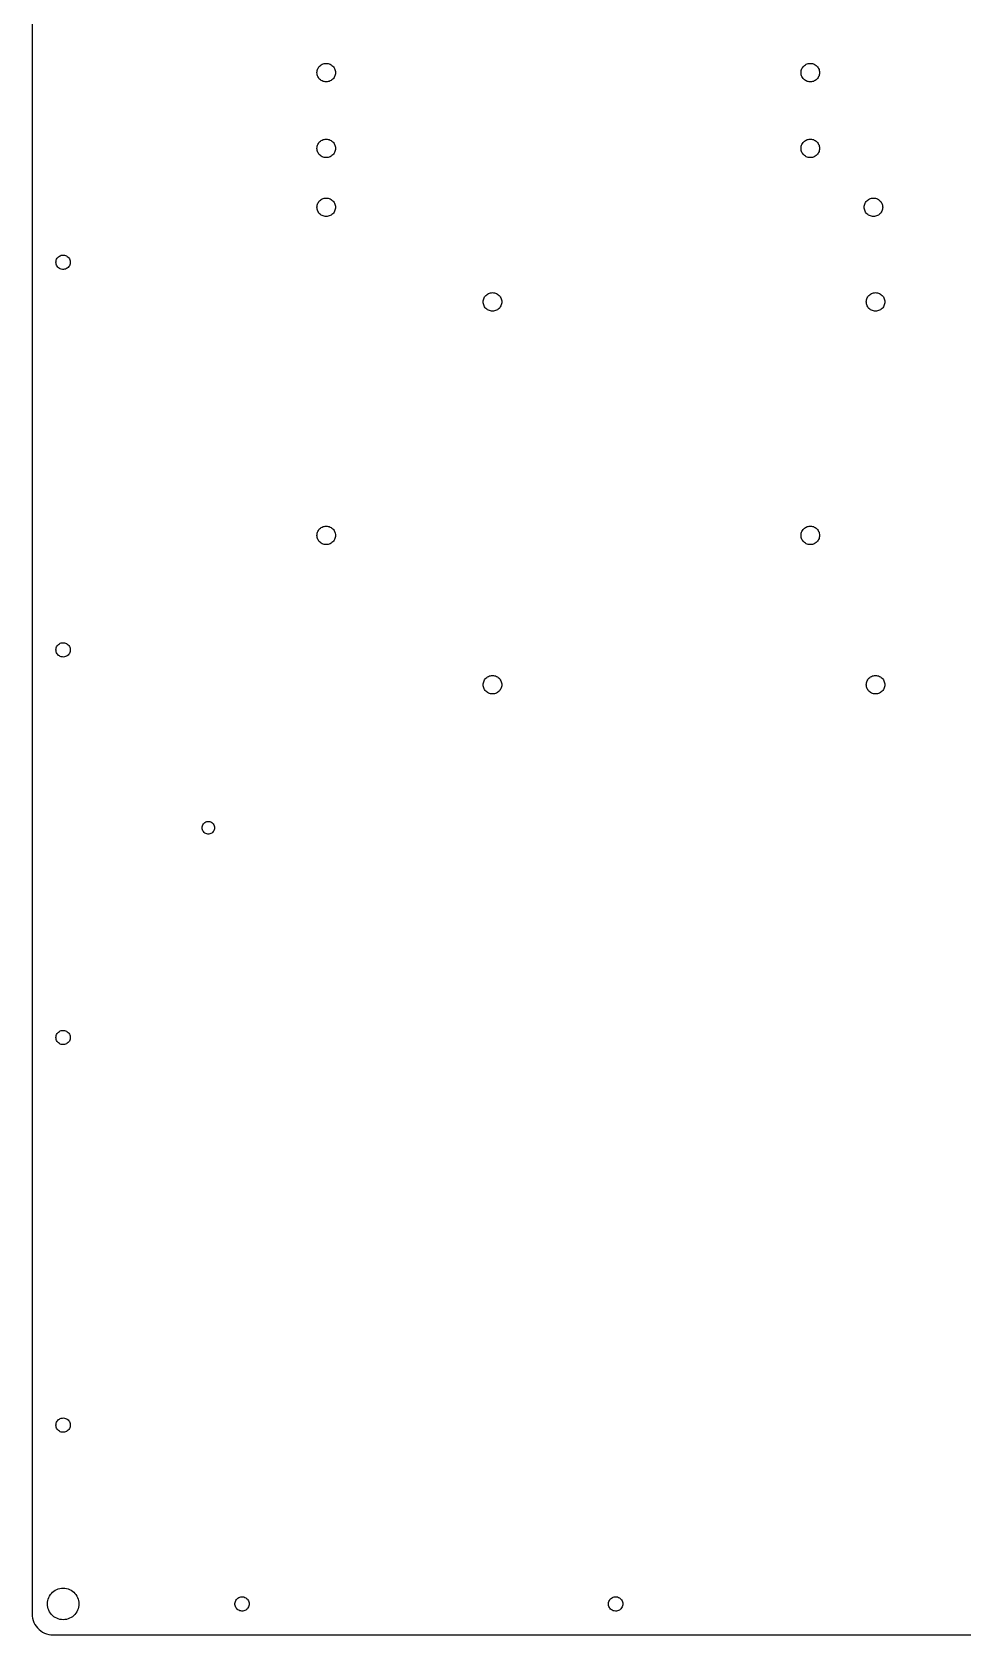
# Model space of a CAD drawing. Header units: metres. Extents: x -227 to 227, y -372 to 372.
# Drawn here: x -227.4 to -6.2, y -372.4 to 8.6 of the extents above; entities that cross this region are included whole.
import ezdxf

# ---------------------------------------------------------------- set-up
doc = ezdxf.new("R2010")
doc.units = ezdxf.units.M

msp = doc.modelspace()

# ---------------------------------------------------------------- linework, layer by layer
for p, q in [((-227.375, 367.375), (-227.375, -367.375)), ((-159.482, -0.04544), (-159.363, 0.17047)), ((-159.363, 0.17047), (-159.22, 0.37167)), ((-159.22, 0.37167), (-159.056, 0.55563)), ((-159.056, 0.55563), (-158.872, 0.72002)), ((-158.872, 0.72002), (-158.67, 0.86279)), ((-158.67, 0.86279), (-158.455, 0.98213)), ((-158.455, 0.98213), (-158.227, 1.07654)), ((-158.227, 1.07654), (-157.99, 1.14484)), ((-157.99, 1.14484), (-157.746, 1.18616)), ((-157.746, 1.18616), (-157.5, 1.2)), ((-157.5, 1.2), (-157.254, 1.18616)), ((-157.254, 1.18616), (-157.01, 1.14484)), ((-157.01, 1.14484), (-156.773, 1.07654)), ((-156.773, 1.07654), (-156.545, 0.98213)), ((-156.545, 0.98213), (-156.33, 0.86279)), ((-156.33, 0.86279), (-156.128, 0.72002)), ((-156.128, 0.72002), (-155.944, 0.55563)), ((-155.944, 0.55563), (-155.78, 0.37167)), ((-155.78, 0.37167), (-155.637, 0.17047)), ((-155.637, 0.17047), (-155.518, -0.04544)), ((-44.4821, -0.04544), (-44.3628, 0.17047)), ((-44.3628, 0.17047), (-44.22, 0.37167)), ((-44.22, 0.37167), (-44.0556, 0.55563)), ((-44.0556, 0.55563), (-43.8717, 0.72002)), ((-43.8717, 0.72002), (-43.6705, 0.86279)), ((-43.6705, 0.86279), (-43.4545, 0.98213)), ((-43.4545, 0.98213), (-43.2266, 1.07654)), ((-43.2266, 1.07654), (-42.9895, 1.14484)), ((-42.9895, 1.14484), (-42.7463, 1.18616)), ((-42.7463, 1.18616), (-42.5, 1.2)), ((-42.5, 1.2), (-42.2537, 1.18616)), ((-42.2537, 1.18616), (-42.0105, 1.14484)), ((-42.0105, 1.14484), (-41.7734, 1.07654)), ((-41.7734, 1.07654), (-41.5455, 0.98213)), ((-41.5455, 0.98213), (-41.3295, 0.86279)), ((-41.3295, 0.86279), (-41.1283, 0.72002)), ((-41.1283, 0.72002), (-40.9444, 0.55563)), ((-40.9444, 0.55563), (-40.78, 0.37167)), ((-40.78, 0.37167), (-40.6372, 0.17047)), ((-40.6372, 0.17047), (-40.5179, -0.04544)), ((-159.7, -1), (-159.686, -0.75368)), ((-159.686, -1.24631), (-159.7, -1)), ((-159.686, -0.75368), (-159.645, -0.51045)), ((-159.645, -1.48953), (-159.686, -1.24631)), ((-159.645, -0.51045), (-159.577, -0.27338)), ((-159.577, -1.72661), (-159.645, -1.48953)), ((-159.577, -0.27338), (-159.482, -0.04544)), ((-159.482, -1.95454), (-159.577, -1.72661)), ((-159.363, -2.17046), (-159.482, -1.95454)), ((-159.22, -2.37167), (-159.363, -2.17046)), ((-159.056, -2.55563), (-159.22, -2.37167)), ((-158.872, -2.72002), (-159.056, -2.55563)), ((-158.67, -2.86279), (-158.872, -2.72002)), ((-158.455, -2.98212), (-158.67, -2.86279)), ((-158.227, -3.07654), (-158.455, -2.98212)), ((-157.99, -3.14484), (-158.227, -3.07654)), ((-157.746, -3.18616), (-157.99, -3.14484)), ((-157.5, -3.2), (-157.746, -3.18616)), ((-157.254, -3.18616), (-157.5, -3.2)), ((-157.01, -3.14484), (-157.254, -3.18616)), ((-156.773, -3.07654), (-157.01, -3.14484)), ((-156.545, -2.98212), (-156.773, -3.07654)), ((-156.33, -2.86279), (-156.545, -2.98212)), ((-156.128, -2.72002), (-156.33, -2.86279)), ((-155.944, -2.55563), (-156.128, -2.72002)), ((-155.78, -2.37167), (-155.944, -2.55563)), ((-155.637, -2.17046), (-155.78, -2.37167)), ((-155.518, -1.95454), (-155.637, -2.17046)), ((-155.518, -0.04544), (-155.423, -0.27338)), ((-155.423, -1.72661), (-155.518, -1.95454)), ((-155.423, -0.27338), (-155.355, -0.51045)), ((-155.355, -1.48953), (-155.423, -1.72661)), ((-155.355, -0.51045), (-155.314, -0.75368)), ((-155.314, -1.24631), (-155.355, -1.48953)), ((-155.314, -0.75368), (-155.3, -1)), ((-155.3, -1), (-155.314, -1.24631)), ((-44.7, -1), (-44.6862, -0.75368)), ((-44.6862, -1.24631), (-44.7, -1)), ((-44.6862, -0.75368), (-44.6448, -0.51045)), ((-44.6448, -1.48953), (-44.6862, -1.24631)), ((-44.6448, -0.51045), (-44.5765, -0.27338)), ((-44.5765, -1.72661), (-44.6448, -1.48953)), ((-44.5765, -0.27338), (-44.4821, -0.04544)), ((-44.4821, -1.95454), (-44.5765, -1.72661)), ((-44.3628, -2.17046), (-44.4821, -1.95454)), ((-44.22, -2.37167), (-44.3628, -2.17046)), ((-44.0556, -2.55563), (-44.22, -2.37167)), ((-43.8717, -2.72002), (-44.0556, -2.55563)), ((-43.6705, -2.86279), (-43.8717, -2.72002)), ((-43.4545, -2.98212), (-43.6705, -2.86279)), ((-43.2266, -3.07654), (-43.4545, -2.98212)), ((-42.9895, -3.14484), (-43.2266, -3.07654)), ((-42.7463, -3.18616), (-42.9895, -3.14484)), ((-42.5, -3.2), (-42.7463, -3.18616)), ((-42.2537, -3.18616), (-42.5, -3.2)), ((-42.0105, -3.14484), (-42.2537, -3.18616)), ((-41.7734, -3.07654), (-42.0105, -3.14484)), ((-41.5455, -2.98212), (-41.7734, -3.07654)), ((-41.3295, -2.86279), (-41.5455, -2.98212)), ((-41.1283, -2.72002), (-41.3295, -2.86279)), ((-40.9444, -2.55563), (-41.1283, -2.72002)), ((-40.78, -2.37167), (-40.9444, -2.55563)), ((-40.6372, -2.17046), (-40.78, -2.37167)), ((-40.5179, -1.95454), (-40.6372, -2.17046)), ((-40.5179, -0.04544), (-40.4234, -0.27338)), ((-40.4234, -1.72661), (-40.5179, -1.95454)), ((-40.4234, -0.27338), (-40.3551, -0.51045)), ((-40.3551, -1.48953), (-40.4234, -1.72661)), ((-40.3551, -0.51045), (-40.3138, -0.75368)), ((-40.3138, -1.24631), (-40.3551, -1.48953)), ((-40.3138, -0.75368), (-40.3, -1)), ((-40.3, -1), (-40.3138, -1.24631)), ((-159.7, -19), (-159.686, -18.7537)), ((-159.686, -19.2463), (-159.7, -19)), ((-159.686, -18.7537), (-159.645, -18.5105)), ((-159.645, -18.5105), (-159.577, -18.2734)), ((-159.577, -18.2734), (-159.482, -18.0455)), ((-159.482, -18.0455), (-159.363, -17.8295)), ((-159.363, -17.8295), (-159.22, -17.6283)), ((-159.22, -17.6283), (-159.056, -17.4444)), ((-159.056, -17.4444), (-158.872, -17.28)), ((-158.872, -17.28), (-158.67, -17.1372)), ((-158.67, -17.1372), (-158.455, -17.0179)), ((-158.455, -17.0179), (-158.227, -16.9234)), ((-158.227, -16.9234), (-157.99, -16.8551)), ((-157.99, -16.8551), (-157.746, -16.8138)), ((-157.746, -16.8138), (-157.5, -16.8)), ((-157.5, -16.8), (-157.254, -16.8138)), ((-157.254, -16.8138), (-157.01, -16.8551)), ((-157.01, -16.8551), (-156.773, -16.9234)), ((-156.773, -16.9234), (-156.545, -17.0179)), ((-156.545, -17.0179), (-156.33, -17.1372)), ((-156.33, -17.1372), (-156.128, -17.28)), ((-156.128, -17.28), (-155.944, -17.4444)), ((-155.944, -17.4444), (-155.78, -17.6283)), ((-155.78, -17.6283), (-155.637, -17.8295)), ((-155.637, -17.8295), (-155.518, -18.0455)), ((-155.518, -18.0455), (-155.423, -18.2734)), ((-155.423, -18.2734), (-155.355, -18.5105)), ((-155.355, -18.5105), (-155.314, -18.7537)), ((-155.314, -18.7537), (-155.3, -19)), ((-155.3, -19), (-155.314, -19.2463)), ((-44.7, -19), (-44.6862, -18.7537)), ((-44.6862, -19.2463), (-44.7, -19)), ((-44.6862, -18.7537), (-44.6448, -18.5105)), ((-44.6448, -18.5105), (-44.5765, -18.2734)), ((-44.5765, -18.2734), (-44.4821, -18.0455)), ((-44.4821, -18.0455), (-44.3628, -17.8295)), ((-44.3628, -17.8295), (-44.22, -17.6283)), ((-44.22, -17.6283), (-44.0556, -17.4444)), ((-44.0556, -17.4444), (-43.8717, -17.28)), ((-43.8717, -17.28), (-43.6705, -17.1372)), ((-43.6705, -17.1372), (-43.4545, -17.0179)), ((-43.4545, -17.0179), (-43.2266, -16.9234)), ((-43.2266, -16.9234), (-42.9895, -16.8551)), ((-42.9895, -16.8551), (-42.7463, -16.8138)), ((-42.7463, -16.8138), (-42.5, -16.8)), ((-42.5, -16.8), (-42.2537, -16.8138)), ((-42.2537, -16.8138), (-42.0105, -16.8551)), ((-42.0105, -16.8551), (-41.7734, -16.9234)), ((-41.7734, -16.9234), (-41.5455, -17.0179)), ((-41.5455, -17.0179), (-41.3295, -17.1372)), ((-41.3295, -17.1372), (-41.1283, -17.28)), ((-41.1283, -17.28), (-40.9444, -17.4444)), ((-40.9444, -17.4444), (-40.78, -17.6283)), ((-40.78, -17.6283), (-40.6372, -17.8295)), ((-40.6372, -17.8295), (-40.5179, -18.0455)), ((-40.5179, -18.0455), (-40.4234, -18.2734)), ((-40.4234, -18.2734), (-40.3551, -18.5105)), ((-40.3551, -18.5105), (-40.3138, -18.7537)), ((-40.3138, -18.7537), (-40.3, -19)), ((-40.3, -19), (-40.3138, -19.2463)), ((-159.645, -19.4895), (-159.686, -19.2463)), ((-159.577, -19.7266), (-159.645, -19.4895)), ((-159.482, -19.9545), (-159.577, -19.7266)), ((-159.363, -20.1705), (-159.482, -19.9545)), ((-159.22, -20.3717), (-159.363, -20.1705)), ((-159.056, -20.5556), (-159.22, -20.3717)), ((-158.872, -20.72), (-159.056, -20.5556)), ((-158.67, -20.8628), (-158.872, -20.72)), ((-158.455, -20.9821), (-158.67, -20.8628)), ((-158.227, -21.0765), (-158.455, -20.9821)), ((-157.99, -21.1448), (-158.227, -21.0765)), ((-157.746, -21.1862), (-157.99, -21.1448)), ((-157.5, -21.2), (-157.746, -21.1862)), ((-157.254, -21.1862), (-157.5, -21.2)), ((-157.01, -21.1448), (-157.254, -21.1862)), ((-156.773, -21.0765), (-157.01, -21.1448)), ((-156.545, -20.9821), (-156.773, -21.0765)), ((-156.33, -20.8628), (-156.545, -20.9821)), ((-156.128, -20.72), (-156.33, -20.8628)), ((-155.944, -20.5556), (-156.128, -20.72)), ((-155.78, -20.3717), (-155.944, -20.5556)), ((-155.637, -20.1705), (-155.78, -20.3717)), ((-155.518, -19.9545), (-155.637, -20.1705)), ((-155.423, -19.7266), (-155.518, -19.9545)), ((-155.355, -19.4895), (-155.423, -19.7266)), ((-155.314, -19.2463), (-155.355, -19.4895)), ((-44.6448, -19.4895), (-44.6862, -19.2463)), ((-44.5765, -19.7266), (-44.6448, -19.4895)), ((-44.4821, -19.9545), (-44.5765, -19.7266)), ((-44.3628, -20.1705), (-44.4821, -19.9545)), ((-44.22, -20.3717), (-44.3628, -20.1705)), ((-44.0556, -20.5556), (-44.22, -20.3717)), ((-43.8717, -20.72), (-44.0556, -20.5556)), ((-43.6705, -20.8628), (-43.8717, -20.72)), ((-43.4545, -20.9821), (-43.6705, -20.8628)), ((-43.2266, -21.0765), (-43.4545, -20.9821)), ((-42.9895, -21.1448), (-43.2266, -21.0765)), ((-42.7463, -21.1862), (-42.9895, -21.1448)), ((-42.5, -21.2), (-42.7463, -21.1862)), ((-42.2537, -21.1862), (-42.5, -21.2)), ((-42.0105, -21.1448), (-42.2537, -21.1862)), ((-41.7734, -21.0765), (-42.0105, -21.1448)), ((-41.5455, -20.9821), (-41.7734, -21.0765)), ((-41.3295, -20.8628), (-41.5455, -20.9821)), ((-41.1283, -20.72), (-41.3295, -20.8628)), ((-40.9444, -20.5556), (-41.1283, -20.72)), ((-40.78, -20.3717), (-40.9444, -20.5556)), ((-40.6372, -20.1705), (-40.78, -20.3717)), ((-40.5179, -19.9545), (-40.6372, -20.1705)), ((-40.4234, -19.7266), (-40.5179, -19.9545)), ((-40.3551, -19.4895), (-40.4234, -19.7266)), ((-40.3138, -19.2463), (-40.3551, -19.4895)), ((-159.7, -33), (-159.686, -32.7537)), ((-159.686, -33.2463), (-159.7, -33)), ((-159.686, -32.7537), (-159.645, -32.5105)), ((-159.645, -33.4895), (-159.686, -33.2463)), ((-159.645, -32.5105), (-159.577, -32.2734)), ((-159.577, -33.7266), (-159.645, -33.4895)), ((-159.577, -32.2734), (-159.482, -32.0455)), ((-159.482, -33.9545), (-159.577, -33.7266)), ((-159.482, -32.0455), (-159.363, -31.8295)), ((-159.363, -34.1705), (-159.482, -33.9545)), ((-159.363, -31.8295), (-159.22, -31.6283)), ((-159.22, -34.3717), (-159.363, -34.1705)), ((-159.22, -31.6283), (-159.056, -31.4444)), ((-159.056, -31.4444), (-158.872, -31.28)), ((-158.872, -31.28), (-158.67, -31.1372)), ((-158.67, -31.1372), (-158.455, -31.0179)), ((-158.455, -31.0179), (-158.227, -30.9234)), ((-158.227, -30.9234), (-157.99, -30.8551)), ((-157.99, -30.8551), (-157.746, -30.8138)), ((-157.746, -30.8138), (-157.5, -30.8)), ((-157.5, -30.8), (-157.254, -30.8138)), ((-157.254, -30.8138), (-157.01, -30.8551)), ((-157.01, -30.8551), (-156.773, -30.9234)), ((-156.773, -30.9234), (-156.545, -31.0179)), ((-156.545, -31.0179), (-156.33, -31.1372)), ((-156.33, -31.1372), (-156.128, -31.28)), ((-156.128, -31.28), (-155.944, -31.4444)), ((-155.944, -31.4444), (-155.78, -31.6283)), ((-155.78, -31.6283), (-155.637, -31.8295)), ((-155.637, -34.1705), (-155.78, -34.3717)), ((-155.637, -31.8295), (-155.518, -32.0455)), ((-155.518, -33.9545), (-155.637, -34.1705)), ((-155.518, -32.0455), (-155.423, -32.2734)), ((-155.423, -33.7266), (-155.518, -33.9545)), ((-155.423, -32.2734), (-155.355, -32.5105)), ((-155.355, -33.4895), (-155.423, -33.7266)), ((-155.355, -32.5105), (-155.314, -32.7537)), ((-155.314, -33.2463), (-155.355, -33.4895)), ((-155.314, -32.7537), (-155.3, -33)), ((-155.3, -33), (-155.314, -33.2463)), ((-29.7, -33), (-29.6862, -32.7537)), ((-29.6862, -33.2463), (-29.7, -33)), ((-29.6862, -32.7537), (-29.6448, -32.5105)), ((-29.6448, -33.4895), (-29.6862, -33.2463)), ((-29.6448, -32.5105), (-29.5765, -32.2734)), ((-29.5765, -33.7266), (-29.6448, -33.4895)), ((-29.5765, -32.2734), (-29.4821, -32.0455)), ((-29.4821, -33.9545), (-29.5765, -33.7266)), ((-29.4821, -32.0455), (-29.3628, -31.8295)), ((-29.3628, -34.1705), (-29.4821, -33.9545)), ((-29.3628, -31.8295), (-29.22, -31.6283)), ((-29.22, -34.3717), (-29.3628, -34.1705)), ((-29.22, -31.6283), (-29.0556, -31.4444)), ((-29.0556, -31.4444), (-28.8717, -31.28)), ((-28.8717, -31.28), (-28.6705, -31.1372)), ((-28.6705, -31.1372), (-28.4545, -31.0179)), ((-28.4545, -31.0179), (-28.2266, -30.9234)), ((-28.2266, -30.9234), (-27.9895, -30.8551)), ((-27.9895, -30.8551), (-27.7463, -30.8138)), ((-27.7463, -30.8138), (-27.5, -30.8)), ((-27.5, -30.8), (-27.2537, -30.8138)), ((-27.2537, -30.8138), (-27.0105, -30.8551)), ((-27.0105, -30.8551), (-26.7734, -30.9234)), ((-26.7734, -30.9234), (-26.5455, -31.0179)), ((-26.5455, -31.0179), (-26.3295, -31.1372)), ((-26.3295, -31.1372), (-26.1283, -31.28)), ((-26.1283, -31.28), (-25.9444, -31.4444)), ((-25.9444, -31.4444), (-25.78, -31.6283)), ((-25.78, -31.6283), (-25.6372, -31.8295)), ((-25.6372, -34.1705), (-25.78, -34.3717)), ((-25.6372, -31.8295), (-25.5179, -32.0455)), ((-25.5179, -33.9545), (-25.6372, -34.1705)), ((-25.5179, -32.0455), (-25.4234, -32.2734)), ((-25.4234, -33.7266), (-25.5179, -33.9545)), ((-25.4234, -32.2734), (-25.3551, -32.5105)), ((-25.3551, -33.4895), (-25.4234, -33.7266)), ((-25.3551, -32.5105), (-25.3138, -32.7537)), ((-25.3138, -33.2463), (-25.3551, -33.4895)), ((-25.3138, -32.7537), (-25.3, -33)), ((-25.3, -33), (-25.3138, -33.2463)), ((-159.056, -34.5556), (-159.22, -34.3717)), ((-158.872, -34.72), (-159.056, -34.5556)), ((-158.67, -34.8628), (-158.872, -34.72)), ((-158.455, -34.9821), (-158.67, -34.8628)), ((-158.227, -35.0765), (-158.455, -34.9821)), ((-157.99, -35.1448), (-158.227, -35.0765)), ((-157.746, -35.1862), (-157.99, -35.1448)), ((-157.5, -35.2), (-157.746, -35.1862)), ((-157.254, -35.1862), (-157.5, -35.2)), ((-157.01, -35.1448), (-157.254, -35.1862)), ((-156.773, -35.0765), (-157.01, -35.1448)), ((-156.545, -34.9821), (-156.773, -35.0765)), ((-156.33, -34.8628), (-156.545, -34.9821)), ((-156.128, -34.72), (-156.33, -34.8628)), ((-155.944, -34.5556), (-156.128, -34.72)), ((-155.78, -34.3717), (-155.944, -34.5556)), ((-29.0556, -34.5556), (-29.22, -34.3717)), ((-28.8717, -34.72), (-29.0556, -34.5556)), ((-28.6705, -34.8628), (-28.8717, -34.72)), ((-28.4545, -34.9821), (-28.6705, -34.8628)), ((-28.2266, -35.0765), (-28.4545, -34.9821)), ((-27.9895, -35.1448), (-28.2266, -35.0765)), ((-27.7463, -35.1862), (-27.9895, -35.1448)), ((-27.5, -35.2), (-27.7463, -35.1862)), ((-27.2537, -35.1862), (-27.5, -35.2)), ((-27.0105, -35.1448), (-27.2537, -35.1862)), ((-26.7734, -35.0765), (-27.0105, -35.1448)), ((-26.5455, -34.9821), (-26.7734, -35.0765)), ((-26.3295, -34.8628), (-26.5455, -34.9821)), ((-26.1283, -34.72), (-26.3295, -34.8628)), ((-25.9444, -34.5556), (-26.1283, -34.72)), ((-25.78, -34.3717), (-25.9444, -34.5556)), ((-221.682, -45.8239), (-221.628, -45.5816)), ((-221.628, -45.5816), (-221.539, -45.3499)), ((-221.539, -45.3499), (-221.418, -45.1334)), ((-221.418, -45.1334), (-221.266, -44.937)), ((-221.266, -44.937), (-221.087, -44.7647)), ((-221.087, -44.7647), (-220.886, -44.6203)), ((-220.886, -44.6203), (-220.665, -44.5068)), ((-220.665, -44.5068), (-220.43, -44.4267)), ((-220.43, -44.4267), (-220.186, -44.3816)), ((-220.186, -44.3816), (-219.938, -44.3726)), ((-219.938, -44.3726), (-219.691, -44.3997)), ((-219.691, -44.3997), (-219.451, -44.4625)), ((-219.451, -44.4625), (-219.223, -44.5595)), ((-219.223, -44.5595), (-219.011, -44.6888)), ((-219.011, -44.6888), (-218.82, -44.8476)), ((-218.82, -44.8476), (-218.654, -45.0324)), ((-218.654, -45.0324), (-218.518, -45.2394)), ((-218.518, -45.2394), (-218.412, -45.4641)), ((-218.412, -45.4641), (-218.341, -45.7018)), ((-218.341, -45.7018), (-218.305, -45.9473)), ((-221.7, -46.0714), (-221.682, -45.8239)), ((-221.682, -46.3189), (-221.7, -46.0714)), ((-221.628, -46.5612), (-221.682, -46.3189)), ((-221.539, -46.793), (-221.628, -46.5612)), ((-221.418, -47.0094), (-221.539, -46.793)), ((-221.266, -47.2059), (-221.418, -47.0094)), ((-221.087, -47.3781), (-221.266, -47.2059)), ((-220.886, -47.5225), (-221.087, -47.3781)), ((-220.665, -47.636), (-220.886, -47.5225)), ((-220.43, -47.7161), (-220.665, -47.636)), ((-220.186, -47.7612), (-220.43, -47.7161)), ((-219.938, -47.7703), (-220.186, -47.7612)), ((-219.691, -47.7431), (-219.938, -47.7703)), ((-219.451, -47.6804), (-219.691, -47.7431)), ((-219.223, -47.5833), (-219.451, -47.6804)), ((-219.011, -47.454), (-219.223, -47.5833)), ((-218.82, -47.2953), (-219.011, -47.454)), ((-218.654, -47.1104), (-218.82, -47.2953)), ((-218.518, -46.9034), (-218.654, -47.1104)), ((-218.412, -46.6787), (-218.518, -46.9034)), ((-218.341, -46.4411), (-218.412, -46.6787)), ((-218.305, -46.1955), (-218.341, -46.4411)), ((-218.305, -45.9473), (-218.305, -46.1955)), ((-118.49, -53.3551), (-118.246, -53.3138)), ((-118.246, -53.3138), (-118, -53.3)), ((-118, -53.3), (-117.754, -53.3138)), ((-117.754, -53.3138), (-117.51, -53.3551)), ((-27.4895, -53.3551), (-27.2463, -53.3138)), ((-27.2463, -53.3138), (-27, -53.3)), ((-27, -53.3), (-26.7537, -53.3138)), ((-26.7537, -53.3138), (-26.5105, -53.3551)), ((-120.2, -55.5), (-120.186, -55.2537)), ((-120.186, -55.7463), (-120.2, -55.5)), ((-120.186, -55.2537), (-120.145, -55.0105)), ((-120.145, -55.9895), (-120.186, -55.7463)), ((-120.145, -55.0105), (-120.077, -54.7734)), ((-120.077, -56.2266), (-120.145, -55.9895)), ((-120.077, -54.7734), (-119.982, -54.5455)), ((-119.982, -56.4545), (-120.077, -56.2266)), ((-119.982, -54.5455), (-119.863, -54.3295)), ((-119.863, -56.6705), (-119.982, -56.4545)), ((-119.863, -54.3295), (-119.72, -54.1283)), ((-119.72, -56.8717), (-119.863, -56.6705)), ((-119.72, -54.1283), (-119.556, -53.9444)), ((-119.556, -57.0556), (-119.72, -56.8717)), ((-119.556, -53.9444), (-119.372, -53.78)), ((-119.372, -57.22), (-119.556, -57.0556)), ((-119.372, -53.78), (-119.17, -53.6372)), ((-119.17, -53.6372), (-118.955, -53.5179)), ((-118.955, -53.5179), (-118.727, -53.4234)), ((-118.727, -53.4234), (-118.49, -53.3551)), ((-117.51, -53.3551), (-117.273, -53.4234)), ((-117.273, -53.4234), (-117.045, -53.5179)), ((-117.045, -53.5179), (-116.83, -53.6372)), ((-116.83, -53.6372), (-116.628, -53.78)), ((-116.628, -53.78), (-116.444, -53.9444)), ((-116.444, -57.0556), (-116.628, -57.22)), ((-116.444, -53.9444), (-116.28, -54.1283)), ((-116.28, -56.8717), (-116.444, -57.0556)), ((-116.28, -54.1283), (-116.137, -54.3295)), ((-116.137, -56.6705), (-116.28, -56.8717)), ((-116.137, -54.3295), (-116.018, -54.5455)), ((-116.018, -56.4545), (-116.137, -56.6705)), ((-116.018, -54.5455), (-115.923, -54.7734)), ((-115.923, -56.2266), (-116.018, -56.4545)), ((-115.923, -54.7734), (-115.855, -55.0105)), ((-115.855, -55.9895), (-115.923, -56.2266)), ((-115.855, -55.0105), (-115.814, -55.2537)), ((-115.814, -55.7463), (-115.855, -55.9895)), ((-115.814, -55.2537), (-115.8, -55.5)), ((-115.8, -55.5), (-115.814, -55.7463)), ((-29.2, -55.5), (-29.1862, -55.2537)), ((-29.1862, -55.7463), (-29.2, -55.5)), ((-29.1862, -55.2537), (-29.1448, -55.0105)), ((-29.1448, -55.9895), (-29.1862, -55.7463)), ((-29.1448, -55.0105), (-29.0765, -54.7734)), ((-29.0765, -56.2266), (-29.1448, -55.9895)), ((-29.0765, -54.7734), (-28.9821, -54.5455)), ((-28.9821, -56.4545), (-29.0765, -56.2266)), ((-28.9821, -54.5455), (-28.8628, -54.3295)), ((-28.8628, -56.6705), (-28.9821, -56.4545)), ((-28.8628, -54.3295), (-28.72, -54.1283)), ((-28.72, -56.8717), (-28.8628, -56.6705)), ((-28.72, -54.1283), (-28.5556, -53.9444)), ((-28.5556, -57.0556), (-28.72, -56.8717)), ((-28.5556, -53.9444), (-28.3717, -53.78)), ((-28.3717, -57.22), (-28.5556, -57.0556)), ((-28.3717, -53.78), (-28.1705, -53.6372)), ((-28.1705, -53.6372), (-27.9545, -53.5179)), ((-27.9545, -53.5179), (-27.7266, -53.4234)), ((-27.7266, -53.4234), (-27.4895, -53.3551)), ((-26.5105, -53.3551), (-26.2734, -53.4234)), ((-26.2734, -53.4234), (-26.0455, -53.5179)), ((-26.0455, -53.5179), (-25.8295, -53.6372)), ((-25.8295, -53.6372), (-25.6283, -53.78)), ((-25.6283, -53.78), (-25.4444, -53.9444)), ((-25.4444, -57.0556), (-25.6283, -57.22)), ((-25.4444, -53.9444), (-25.28, -54.1283)), ((-25.28, -56.8717), (-25.4444, -57.0556)), ((-25.28, -54.1283), (-25.1372, -54.3295)), ((-25.1372, -56.6705), (-25.28, -56.8717)), ((-25.1372, -54.3295), (-25.0179, -54.5455)), ((-25.0179, -56.4545), (-25.1372, -56.6705)), ((-25.0179, -54.5455), (-24.9234, -54.7734)), ((-24.9234, -56.2266), (-25.0179, -56.4545)), ((-24.9234, -54.7734), (-24.8551, -55.0105)), ((-24.8551, -55.9895), (-24.9234, -56.2266)), ((-24.8551, -55.0105), (-24.8138, -55.2537)), ((-24.8138, -55.7463), (-24.8551, -55.9895)), ((-24.8138, -55.2537), (-24.8, -55.5)), ((-24.8, -55.5), (-24.8138, -55.7463)), ((-119.17, -57.3628), (-119.372, -57.22)), ((-118.955, -57.4821), (-119.17, -57.3628)), ((-118.727, -57.5765), (-118.955, -57.4821)), ((-118.49, -57.6448), (-118.727, -57.5765)), ((-118.246, -57.6862), (-118.49, -57.6448)), ((-118, -57.7), (-118.246, -57.6862)), ((-117.754, -57.6862), (-118, -57.7)), ((-117.51, -57.6448), (-117.754, -57.6862)), ((-117.273, -57.5765), (-117.51, -57.6448)), ((-117.045, -57.4821), (-117.273, -57.5765)), ((-116.83, -57.3628), (-117.045, -57.4821)), ((-116.628, -57.22), (-116.83, -57.3628)), ((-28.1705, -57.3628), (-28.3717, -57.22)), ((-27.9545, -57.4821), (-28.1705, -57.3628)), ((-27.7266, -57.5765), (-27.9545, -57.4821)), ((-27.4895, -57.6448), (-27.7266, -57.5765)), ((-27.2463, -57.6862), (-27.4895, -57.6448)), ((-27, -57.7), (-27.2463, -57.6862)), ((-26.7537, -57.6862), (-27, -57.7)), ((-26.5105, -57.6448), (-26.7537, -57.6862)), ((-26.2734, -57.5765), (-26.5105, -57.6448)), ((-26.0455, -57.4821), (-26.2734, -57.5765)), ((-25.8295, -57.3628), (-26.0455, -57.4821)), ((-25.6283, -57.22), (-25.8295, -57.3628)), ((-159.645, -110.51), (-159.577, -110.273)), ((-159.577, -110.273), (-159.482, -110.045)), ((-159.482, -110.045), (-159.363, -109.83)), ((-159.363, -109.83), (-159.22, -109.628)), ((-159.22, -109.628), (-159.056, -109.444)), ((-159.056, -109.444), (-158.872, -109.28)), ((-158.872, -109.28), (-158.67, -109.137)), ((-158.67, -109.137), (-158.455, -109.018)), ((-158.455, -109.018), (-158.227, -108.923)), ((-158.227, -108.923), (-157.99, -108.855)), ((-157.99, -108.855), (-157.746, -108.814)), ((-157.746, -108.814), (-157.5, -108.8)), ((-157.5, -108.8), (-157.254, -108.814)), ((-157.254, -108.814), (-157.01, -108.855)), ((-157.01, -108.855), (-156.773, -108.923)), ((-156.773, -108.923), (-156.545, -109.018)), ((-156.545, -109.018), (-156.33, -109.137)), ((-156.33, -109.137), (-156.128, -109.28)), ((-156.128, -109.28), (-155.944, -109.444)), ((-155.944, -109.444), (-155.78, -109.628)), ((-155.78, -109.628), (-155.637, -109.83)), ((-155.637, -109.83), (-155.518, -110.045)), ((-155.518, -110.045), (-155.423, -110.273)), ((-155.423, -110.273), (-155.355, -110.51)), ((-44.6448, -110.51), (-44.5765, -110.273)), ((-44.5765, -110.273), (-44.4821, -110.045)), ((-44.4821, -110.045), (-44.3628, -109.83)), ((-44.3628, -109.83), (-44.22, -109.628)), ((-44.22, -109.628), (-44.0556, -109.444)), ((-44.0556, -109.444), (-43.8717, -109.28)), ((-43.8717, -109.28), (-43.6705, -109.137)), ((-43.6705, -109.137), (-43.4545, -109.018)), ((-43.4545, -109.018), (-43.2266, -108.923)), ((-43.2266, -108.923), (-42.9895, -108.855)), ((-42.9895, -108.855), (-42.7463, -108.814)), ((-42.7463, -108.814), (-42.5, -108.8)), ((-42.5, -108.8), (-42.2537, -108.814)), ((-42.2537, -108.814), (-42.0105, -108.855)), ((-42.0105, -108.855), (-41.7734, -108.923)), ((-41.7734, -108.923), (-41.5455, -109.018)), ((-41.5455, -109.018), (-41.3295, -109.137)), ((-41.3295, -109.137), (-41.1283, -109.28)), ((-41.1283, -109.28), (-40.9444, -109.444)), ((-40.9444, -109.444), (-40.78, -109.628)), ((-40.78, -109.628), (-40.6372, -109.83)), ((-40.6372, -109.83), (-40.5179, -110.045)), ((-40.5179, -110.045), (-40.4234, -110.273)), ((-40.4234, -110.273), (-40.3551, -110.51)), ((-159.7, -111), (-159.686, -110.754)), ((-159.686, -111.246), (-159.7, -111)), ((-159.686, -110.754), (-159.645, -110.51)), ((-159.645, -111.49), (-159.686, -111.246)), ((-159.577, -111.727), (-159.645, -111.49)), ((-159.482, -111.955), (-159.577, -111.727)), ((-159.363, -112.17), (-159.482, -111.955)), ((-159.22, -112.372), (-159.363, -112.17)), ((-159.056, -112.556), (-159.22, -112.372)), ((-158.872, -112.72), (-159.056, -112.556)), ((-158.67, -112.863), (-158.872, -112.72)), ((-158.455, -112.982), (-158.67, -112.863)), ((-158.227, -113.077), (-158.455, -112.982)), ((-157.99, -113.145), (-158.227, -113.077)), ((-157.746, -113.186), (-157.99, -113.145)), ((-157.5, -113.2), (-157.746, -113.186)), ((-157.254, -113.186), (-157.5, -113.2)), ((-157.01, -113.145), (-157.254, -113.186)), ((-156.773, -113.077), (-157.01, -113.145)), ((-156.545, -112.982), (-156.773, -113.077)), ((-156.33, -112.863), (-156.545, -112.982)), ((-156.128, -112.72), (-156.33, -112.863)), ((-155.944, -112.556), (-156.128, -112.72)), ((-155.78, -112.372), (-155.944, -112.556)), ((-155.637, -112.17), (-155.78, -112.372)), ((-155.518, -111.955), (-155.637, -112.17)), ((-155.423, -111.727), (-155.518, -111.955)), ((-155.355, -111.49), (-155.423, -111.727)), ((-155.355, -110.51), (-155.314, -110.754)), ((-155.314, -111.246), (-155.355, -111.49)), ((-155.314, -110.754), (-155.3, -111)), ((-155.3, -111), (-155.314, -111.246)), ((-44.7, -111), (-44.6862, -110.754)), ((-44.6862, -111.246), (-44.7, -111)), ((-44.6862, -110.754), (-44.6448, -110.51)), ((-44.6448, -111.49), (-44.6862, -111.246)), ((-44.5765, -111.727), (-44.6448, -111.49)), ((-44.4821, -111.955), (-44.5765, -111.727)), ((-44.3628, -112.17), (-44.4821, -111.955)), ((-44.22, -112.372), (-44.3628, -112.17)), ((-44.0556, -112.556), (-44.22, -112.372)), ((-43.8717, -112.72), (-44.0556, -112.556)), ((-43.6705, -112.863), (-43.8717, -112.72)), ((-43.4545, -112.982), (-43.6705, -112.863)), ((-43.2266, -113.077), (-43.4545, -112.982)), ((-42.9895, -113.145), (-43.2266, -113.077)), ((-42.7463, -113.186), (-42.9895, -113.145)), ((-42.5, -113.2), (-42.7463, -113.186)), ((-42.2537, -113.186), (-42.5, -113.2)), ((-42.0105, -113.145), (-42.2537, -113.186)), ((-41.7734, -113.077), (-42.0105, -113.145)), ((-41.5455, -112.982), (-41.7734, -113.077)), ((-41.3295, -112.863), (-41.5455, -112.982)), ((-41.1283, -112.72), (-41.3295, -112.863)), ((-40.9444, -112.556), (-41.1283, -112.72)), ((-40.78, -112.372), (-40.9444, -112.556)), ((-40.6372, -112.17), (-40.78, -112.372)), ((-40.5179, -111.955), (-40.6372, -112.17)), ((-40.4234, -111.727), (-40.5179, -111.955)), ((-40.3551, -111.49), (-40.4234, -111.727)), ((-40.3551, -110.51), (-40.3138, -110.754)), ((-40.3138, -111.246), (-40.3551, -111.49)), ((-40.3138, -110.754), (-40.3, -111)), ((-40.3, -111), (-40.3138, -111.246)), ((-221.418, -137.276), (-221.266, -137.08)), ((-221.266, -137.08), (-221.087, -136.908)), ((-221.087, -136.908), (-220.886, -136.763)), ((-220.886, -136.763), (-220.665, -136.65)), ((-220.665, -136.65), (-220.43, -136.57)), ((-220.43, -136.57), (-220.186, -136.524)), ((-220.186, -136.524), (-219.938, -136.515)), ((-219.938, -136.515), (-219.691, -136.543)), ((-219.691, -136.543), (-219.451, -136.605)), ((-219.451, -136.605), (-219.223, -136.702)), ((-219.223, -136.702), (-219.011, -136.832)), ((-219.011, -136.832), (-218.82, -136.99)), ((-218.82, -136.99), (-218.654, -137.175)), ((-221.7, -138.214), (-221.682, -137.967)), ((-221.682, -138.462), (-221.7, -138.214)), ((-221.682, -137.967), (-221.628, -137.725)), ((-221.628, -138.704), (-221.682, -138.462)), ((-221.628, -137.725), (-221.539, -137.493)), ((-221.539, -138.936), (-221.628, -138.704)), ((-221.539, -137.493), (-221.418, -137.276)), ((-221.418, -139.152), (-221.539, -138.936)), ((-221.266, -139.349), (-221.418, -139.152)), ((-221.087, -139.521), (-221.266, -139.349)), ((-220.886, -139.665), (-221.087, -139.521)), ((-220.665, -139.779), (-220.886, -139.665)), ((-220.43, -139.859), (-220.665, -139.779)), ((-220.186, -139.904), (-220.43, -139.859)), ((-219.938, -139.913), (-220.186, -139.904)), ((-219.691, -139.886), (-219.938, -139.913)), ((-219.451, -139.823), (-219.691, -139.886)), ((-219.223, -139.726), (-219.451, -139.823)), ((-219.011, -139.597), (-219.223, -139.726)), ((-218.82, -139.438), (-219.011, -139.597)), ((-218.654, -139.253), (-218.82, -139.438)), ((-218.654, -137.175), (-218.518, -137.382)), ((-218.518, -139.046), (-218.654, -139.253)), ((-218.518, -137.382), (-218.412, -137.607)), ((-218.412, -138.822), (-218.518, -139.046)), ((-218.412, -137.607), (-218.341, -137.845)), ((-218.341, -138.584), (-218.412, -138.822)), ((-218.341, -137.845), (-218.305, -138.09)), ((-218.305, -138.338), (-218.341, -138.584)), ((-218.305, -138.09), (-218.305, -138.338)), ((-119.556, -144.944), (-119.372, -144.78)), ((-119.372, -144.78), (-119.17, -144.637)), ((-119.17, -144.637), (-118.955, -144.518)), ((-118.955, -144.518), (-118.727, -144.423)), ((-118.727, -144.423), (-118.49, -144.355)), ((-118.49, -144.355), (-118.246, -144.314)), ((-118.246, -144.314), (-118, -144.3)), ((-118, -144.3), (-117.754, -144.314)), ((-117.754, -144.314), (-117.51, -144.355)), ((-117.51, -144.355), (-117.273, -144.423)), ((-117.273, -144.423), (-117.045, -144.518)), ((-117.045, -144.518), (-116.83, -144.637)), ((-116.83, -144.637), (-116.628, -144.78)), ((-116.628, -144.78), (-116.444, -144.944)), ((-28.5556, -144.944), (-28.3717, -144.78)), ((-28.3717, -144.78), (-28.1705, -144.637)), ((-28.1705, -144.637), (-27.9545, -144.518)), ((-27.9545, -144.518), (-27.7266, -144.423)), ((-27.7266, -144.423), (-27.4895, -144.355)), ((-27.4895, -144.355), (-27.2463, -144.314)), ((-27.2463, -144.314), (-27, -144.3)), ((-27, -144.3), (-26.7537, -144.314)), ((-26.7537, -144.314), (-26.5105, -144.355)), ((-26.5105, -144.355), (-26.2734, -144.423)), ((-26.2734, -144.423), (-26.0455, -144.518)), ((-26.0455, -144.518), (-25.8295, -144.637)), ((-25.8295, -144.637), (-25.6283, -144.78)), ((-25.6283, -144.78), (-25.4444, -144.944)), ((-120.2, -146.5), (-120.186, -146.254)), ((-120.186, -146.746), (-120.2, -146.5)), ((-120.186, -146.254), (-120.145, -146.01)), ((-120.145, -146.99), (-120.186, -146.746)), ((-120.145, -146.01), (-120.077, -145.773)), ((-120.077, -147.227), (-120.145, -146.99)), ((-120.077, -145.773), (-119.982, -145.545)), ((-119.982, -147.455), (-120.077, -147.227)), ((-119.982, -145.545), (-119.863, -145.33)), ((-119.863, -147.67), (-119.982, -147.455)), ((-119.863, -145.33), (-119.72, -145.128)), ((-119.72, -147.872), (-119.863, -147.67)), ((-119.72, -145.128), (-119.556, -144.944)), ((-119.556, -148.056), (-119.72, -147.872)), ((-119.372, -148.22), (-119.556, -148.056)), ((-119.17, -148.363), (-119.372, -148.22)), ((-118.955, -148.482), (-119.17, -148.363)), ((-118.727, -148.577), (-118.955, -148.482)), ((-118.49, -148.645), (-118.727, -148.577)), ((-117.273, -148.577), (-117.51, -148.645)), ((-117.045, -148.482), (-117.273, -148.577)), ((-116.83, -148.363), (-117.045, -148.482)), ((-116.628, -148.22), (-116.83, -148.363)), ((-116.444, -148.056), (-116.628, -148.22)), ((-116.444, -144.944), (-116.28, -145.128)), ((-116.28, -147.872), (-116.444, -148.056)), ((-116.28, -145.128), (-116.137, -145.33)), ((-116.137, -147.67), (-116.28, -147.872)), ((-116.137, -145.33), (-116.018, -145.545)), ((-116.018, -147.455), (-116.137, -147.67)), ((-116.018, -145.545), (-115.923, -145.773)), ((-115.923, -147.227), (-116.018, -147.455)), ((-115.923, -145.773), (-115.855, -146.01)), ((-115.855, -146.99), (-115.923, -147.227)), ((-115.855, -146.01), (-115.814, -146.254)), ((-115.814, -146.746), (-115.855, -146.99)), ((-115.814, -146.254), (-115.8, -146.5)), ((-115.8, -146.5), (-115.814, -146.746)), ((-29.2, -146.5), (-29.1862, -146.254)), ((-29.1862, -146.746), (-29.2, -146.5)), ((-29.1862, -146.254), (-29.1448, -146.01)), ((-29.1448, -146.99), (-29.1862, -146.746)), ((-29.1448, -146.01), (-29.0765, -145.773)), ((-29.0765, -147.227), (-29.1448, -146.99)), ((-29.0765, -145.773), (-28.9821, -145.545)), ((-28.9821, -147.455), (-29.0765, -147.227)), ((-28.9821, -145.545), (-28.8628, -145.33)), ((-28.8628, -147.67), (-28.9821, -147.455)), ((-28.8628, -145.33), (-28.72, -145.128)), ((-28.72, -147.872), (-28.8628, -147.67)), ((-28.72, -145.128), (-28.5556, -144.944)), ((-28.5556, -148.056), (-28.72, -147.872)), ((-28.3717, -148.22), (-28.5556, -148.056)), ((-28.1705, -148.363), (-28.3717, -148.22)), ((-27.9545, -148.482), (-28.1705, -148.363)), ((-27.7266, -148.577), (-27.9545, -148.482)), ((-27.4895, -148.645), (-27.7266, -148.577)), ((-26.2734, -148.577), (-26.5105, -148.645)), ((-26.0455, -148.482), (-26.2734, -148.577)), ((-25.8295, -148.363), (-26.0455, -148.482)), ((-25.6283, -148.22), (-25.8295, -148.363)), ((-25.4444, -148.056), (-25.6283, -148.22)), ((-25.4444, -144.944), (-25.28, -145.128)), ((-25.28, -147.872), (-25.4444, -148.056)), ((-25.28, -145.128), (-25.1372, -145.33)), ((-25.1372, -147.67), (-25.28, -147.872)), ((-25.1372, -145.33), (-25.0179, -145.545)), ((-25.0179, -147.455), (-25.1372, -147.67)), ((-25.0179, -145.545), (-24.9234, -145.773)), ((-24.9234, -147.227), (-25.0179, -147.455)), ((-24.9234, -145.773), (-24.8551, -146.01)), ((-24.8551, -146.99), (-24.9234, -147.227)), ((-24.8551, -146.01), (-24.8138, -146.254)), ((-24.8138, -146.746), (-24.8551, -146.99)), ((-24.8138, -146.254), (-24.8, -146.5)), ((-24.8, -146.5), (-24.8138, -146.746)), ((-118.246, -148.686), (-118.49, -148.645)), ((-118, -148.7), (-118.246, -148.686)), ((-117.754, -148.686), (-118, -148.7)), ((-117.51, -148.645), (-117.754, -148.686)), ((-27.2463, -148.686), (-27.4895, -148.645)), ((-27, -148.7), (-27.2463, -148.686)), ((-26.7537, -148.686), (-27, -148.7)), ((-26.5105, -148.645), (-26.7537, -148.686)), ((-186.103, -179.126), (-185.868, -179.046)), ((-185.868, -179.046), (-185.624, -179.005)), ((-185.624, -179.005), (-185.376, -179.005)), ((-185.376, -179.005), (-185.132, -179.046)), ((-185.132, -179.046), (-184.897, -179.126)), ((-187, -180.5), (-186.98, -180.253)), ((-186.98, -180.747), (-187, -180.5)), ((-186.98, -180.253), (-186.919, -180.013)), ((-186.919, -180.987), (-186.98, -180.747)), ((-186.919, -180.013), (-186.819, -179.786)), ((-186.819, -181.214), (-186.919, -180.987)), ((-186.819, -179.786), (-186.684, -179.579)), ((-186.684, -181.421), (-186.819, -181.214)), ((-186.684, -179.579), (-186.516, -179.396)), ((-186.516, -181.604), (-186.684, -181.421)), ((-186.516, -179.396), (-186.32, -179.244)), ((-186.32, -181.756), (-186.516, -181.604)), ((-186.32, -179.244), (-186.103, -179.126)), ((-186.103, -181.874), (-186.32, -181.756)), ((-185.868, -181.954), (-186.103, -181.874)), ((-185.624, -181.995), (-185.868, -181.954)), ((-185.376, -181.995), (-185.624, -181.995)), ((-185.132, -181.954), (-185.376, -181.995)), ((-184.897, -181.874), (-185.132, -181.954)), ((-184.897, -179.126), (-184.68, -179.244)), ((-184.68, -181.756), (-184.897, -181.874)), ((-184.68, -179.244), (-184.484, -179.396)), ((-184.484, -181.604), (-184.68, -181.756)), ((-184.484, -179.396), (-184.316, -179.579)), ((-184.316, -181.421), (-184.484, -181.604)), ((-184.316, -179.579), (-184.181, -179.786)), ((-184.181, -181.214), (-184.316, -181.421)), ((-184.181, -179.786), (-184.081, -180.013)), ((-184.081, -180.987), (-184.181, -181.214)), ((-184.081, -180.013), (-184.02, -180.253)), ((-184.02, -180.747), (-184.081, -180.987)), ((-184.02, -180.253), (-184, -180.5)), ((-184, -180.5), (-184.02, -180.747)), ((-221.7, -230.357), (-221.682, -230.11)), ((-221.682, -230.605), (-221.7, -230.357)), ((-221.682, -230.11), (-221.628, -229.867)), ((-221.628, -230.847), (-221.682, -230.605)), ((-221.628, -229.867), (-221.539, -229.636)), ((-221.539, -231.079), (-221.628, -230.847)), ((-221.539, -229.636), (-221.418, -229.419)), ((-221.418, -231.295), (-221.539, -231.079)), ((-221.418, -229.419), (-221.266, -229.223)), ((-221.266, -231.492), (-221.418, -231.295)), ((-221.266, -229.223), (-221.087, -229.05)), ((-221.087, -231.664), (-221.266, -231.492)), ((-221.087, -229.05), (-220.886, -228.906)), ((-220.886, -231.808), (-221.087, -231.664)), ((-220.886, -228.906), (-220.665, -228.793)), ((-220.665, -231.922), (-220.886, -231.808)), ((-220.665, -228.793), (-220.43, -228.712)), ((-220.43, -232.002), (-220.665, -231.922)), ((-220.43, -228.712), (-220.186, -228.667)), ((-220.186, -232.047), (-220.43, -232.002)), ((-220.186, -228.667), (-219.938, -228.658)), ((-219.938, -232.056), (-220.186, -232.047)), ((-219.938, -228.658), (-219.691, -228.685)), ((-219.691, -232.029), (-219.938, -232.056)), ((-219.691, -228.685), (-219.451, -228.748)), ((-219.451, -231.966), (-219.691, -232.029)), ((-219.451, -228.748), (-219.223, -228.845)), ((-219.223, -231.869), (-219.451, -231.966)), ((-219.223, -228.845), (-219.011, -228.975)), ((-219.011, -231.74), (-219.223, -231.869)), ((-219.011, -228.975), (-218.82, -229.133)), ((-218.82, -231.581), (-219.011, -231.74)), ((-218.82, -229.133), (-218.654, -229.318)), ((-218.654, -231.396), (-218.82, -231.581)), ((-218.654, -229.318), (-218.518, -229.525)), ((-218.518, -231.189), (-218.654, -231.396)), ((-218.518, -229.525), (-218.412, -229.75)), ((-218.412, -230.964), (-218.518, -231.189)), ((-218.412, -229.75), (-218.341, -229.988)), ((-218.341, -230.727), (-218.412, -230.964)), ((-218.341, -229.988), (-218.305, -230.233)), ((-218.305, -230.481), (-218.341, -230.727)), ((-218.305, -230.233), (-218.305, -230.481)), ((-221.7, -322.5), (-221.682, -322.252)), ((-221.682, -322.748), (-221.7, -322.5)), ((-221.682, -322.252), (-221.628, -322.01)), ((-221.628, -322.99), (-221.682, -322.748)), ((-221.628, -322.01), (-221.539, -321.778)), ((-221.539, -323.222), (-221.628, -322.99)), ((-221.539, -321.778), (-221.418, -321.562)), ((-221.418, -323.438), (-221.539, -323.222)), ((-221.418, -321.562), (-221.266, -321.366)), ((-221.266, -323.634), (-221.418, -323.438)), ((-221.266, -321.366), (-221.087, -321.193)), ((-221.087, -323.807), (-221.266, -323.634)), ((-221.087, -321.193), (-220.886, -321.049)), ((-220.886, -323.951), (-221.087, -323.807)), ((-220.886, -321.049), (-220.665, -320.935)), ((-220.665, -320.935), (-220.43, -320.855)), ((-220.43, -320.855), (-220.186, -320.81)), ((-220.186, -320.81), (-219.938, -320.801)), ((-219.938, -320.801), (-219.691, -320.828)), ((-219.691, -320.828), (-219.451, -320.891)), ((-219.451, -320.891), (-219.223, -320.988)), ((-219.223, -320.988), (-219.011, -321.117)), ((-219.011, -321.117), (-218.82, -321.276)), ((-218.82, -323.724), (-219.011, -323.883)), ((-218.82, -321.276), (-218.654, -321.461)), ((-218.654, -323.539), (-218.82, -323.724)), ((-218.654, -321.461), (-218.518, -321.668)), ((-218.518, -323.332), (-218.654, -323.539)), ((-218.518, -321.668), (-218.412, -321.893)), ((-218.412, -323.107), (-218.518, -323.332)), ((-218.412, -321.893), (-218.341, -322.13)), ((-218.341, -322.87), (-218.412, -323.107)), ((-218.341, -322.13), (-218.305, -322.376)), ((-218.305, -322.624), (-218.341, -322.87)), ((-218.305, -322.376), (-218.305, -322.624)), ((-220.665, -324.065), (-220.886, -323.951)), ((-220.43, -324.145), (-220.665, -324.065)), ((-220.186, -324.19), (-220.43, -324.145)), ((-219.938, -324.199), (-220.186, -324.19)), ((-219.691, -324.172), (-219.938, -324.199)), ((-219.451, -324.109), (-219.691, -324.172)), ((-219.223, -324.012), (-219.451, -324.109)), ((-219.011, -323.883), (-219.223, -324.012)), ((-222.509, -362.213), (-222.204, -361.966)), ((-222.204, -361.966), (-221.875, -361.752)), ((-221.875, -361.752), (-221.525, -361.574)), ((-221.525, -361.574), (-221.159, -361.434)), ((-221.159, -361.434), (-220.78, -361.332)), ((-220.78, -361.332), (-220.392, -361.271)), ((-220.392, -361.271), (-220, -361.25)), ((-220, -361.25), (-219.608, -361.271)), ((-219.608, -361.271), (-219.22, -361.332)), ((-219.22, -361.332), (-218.841, -361.434)), ((-218.841, -361.434), (-218.475, -361.574)), ((-218.475, -361.574), (-218.125, -361.752)), ((-218.125, -361.752), (-217.796, -361.966)), ((-217.796, -361.966), (-217.491, -362.213)), ((-223.75, -365), (-223.729, -364.608)), ((-223.729, -365.392), (-223.75, -365)), ((-223.729, -364.608), (-223.668, -364.22)), ((-223.668, -365.78), (-223.729, -365.392)), ((-223.668, -364.22), (-223.566, -363.841)), ((-223.566, -366.159), (-223.668, -365.78)), ((-223.566, -363.841), (-223.426, -363.475)), ((-223.426, -363.475), (-223.248, -363.125)), ((-223.248, -363.125), (-223.034, -362.796)), ((-223.034, -362.796), (-222.787, -362.491)), ((-222.787, -362.491), (-222.509, -362.213)), ((-217.491, -362.213), (-217.213, -362.491)), ((-217.213, -362.491), (-216.966, -362.796)), ((-216.966, -362.796), (-216.752, -363.125)), ((-216.752, -363.125), (-216.574, -363.475)), ((-216.574, -363.475), (-216.434, -363.841)), ((-216.434, -363.841), (-216.332, -364.22)), ((-216.332, -365.78), (-216.434, -366.159)), ((-216.332, -364.22), (-216.271, -364.608)), ((-216.271, -365.392), (-216.332, -365.78)), ((-216.271, -364.608), (-216.25, -365)), ((-216.25, -365), (-216.271, -365.392)), ((-179.195, -364.876), (-179.159, -364.63)), ((-179.195, -365.124), (-179.195, -364.876)), ((-179.159, -365.37), (-179.195, -365.124)), ((-179.159, -364.63), (-179.088, -364.393)), ((-179.088, -365.607), (-179.159, -365.37)), ((-179.088, -364.393), (-178.982, -364.168)), ((-178.982, -365.832), (-179.088, -365.607)), ((-178.982, -364.168), (-178.846, -363.961)), ((-178.846, -363.961), (-178.68, -363.776)), ((-178.68, -363.776), (-178.489, -363.617)), ((-178.489, -363.617), (-178.277, -363.488)), ((-178.277, -363.488), (-178.049, -363.391)), ((-178.049, -363.391), (-177.809, -363.328)), ((-177.809, -363.328), (-177.562, -363.301)), ((-177.562, -363.301), (-177.314, -363.31)), ((-177.314, -363.31), (-177.07, -363.355)), ((-177.07, -363.355), (-176.835, -363.435)), ((-176.835, -363.435), (-176.614, -363.549)), ((-176.614, -363.549), (-176.413, -363.693)), ((-176.413, -363.693), (-176.234, -363.866)), ((-176.234, -363.866), (-176.082, -364.062)), ((-176.082, -364.062), (-175.961, -364.278)), ((-175.961, -365.722), (-176.082, -365.938)), ((-175.961, -364.278), (-175.872, -364.51)), ((-175.872, -365.49), (-175.961, -365.722)), ((-175.872, -364.51), (-175.818, -364.752)), ((-175.818, -365.248), (-175.872, -365.49)), ((-175.818, -364.752), (-175.8, -365)), ((-175.8, -365), (-175.818, -365.248)), ((-90.4455, -364.876), (-90.4093, -364.63)), ((-90.4455, -365.124), (-90.4455, -364.876)), ((-90.4093, -365.37), (-90.4455, -365.124)), ((-90.4093, -364.63), (-90.3378, -364.393)), ((-90.3378, -365.607), (-90.4093, -365.37)), ((-90.3378, -364.393), (-90.2325, -364.168)), ((-90.2325, -365.832), (-90.3378, -365.607)), ((-90.2325, -364.168), (-90.0955, -363.961)), ((-90.0955, -363.961), (-89.9299, -363.776)), ((-89.9299, -363.776), (-89.7392, -363.617)), ((-89.7392, -363.617), (-89.5273, -363.488)), ((-89.5273, -363.488), (-89.2989, -363.391)), ((-89.2989, -363.391), (-89.0588, -363.328)), ((-89.0588, -363.328), (-88.8121, -363.301)), ((-88.8121, -363.301), (-88.5641, -363.31)), ((-88.5641, -363.31), (-88.32, -363.355)), ((-88.32, -363.355), (-88.0851, -363.435)), ((-88.0851, -363.435), (-87.8644, -363.549)), ((-87.8644, -363.549), (-87.6626, -363.693)), ((-87.6626, -363.693), (-87.4839, -363.866)), ((-87.4839, -363.866), (-87.3322, -364.062)), ((-87.3322, -364.062), (-87.2107, -364.278)), ((-87.2107, -365.722), (-87.3322, -365.938)), ((-87.2107, -364.278), (-87.1221, -364.51)), ((-87.1221, -365.49), (-87.2107, -365.722)), ((-87.1221, -364.51), (-87.0681, -364.752)), ((-87.0681, -365.248), (-87.1221, -365.49)), ((-87.0681, -364.752), (-87.05, -365)), ((-87.05, -365), (-87.0681, -365.248)), ((-227.375, -367.375), (-227.348, -367.898)), ((-227.348, -367.898), (-227.266, -368.415)), ((-227.266, -368.415), (-227.13, -368.92)), ((-227.13, -368.92), (-226.943, -369.409)), ((-226.943, -369.409), (-226.705, -369.875)), ((-223.426, -366.525), (-223.566, -366.159)), ((-223.248, -366.875), (-223.426, -366.525)), ((-223.034, -367.204), (-223.248, -366.875)), ((-222.787, -367.509), (-223.034, -367.204)), ((-222.509, -367.787), (-222.787, -367.509)), ((-222.204, -368.034), (-222.509, -367.787)), ((-221.875, -368.248), (-222.204, -368.034)), ((-221.525, -368.426), (-221.875, -368.248)), ((-221.159, -368.566), (-221.525, -368.426)), ((-220.78, -368.668), (-221.159, -368.566)), ((-220.392, -368.729), (-220.78, -368.668)), ((-220, -368.75), (-220.392, -368.729)), ((-219.608, -368.729), (-220, -368.75)), ((-219.22, -368.668), (-219.608, -368.729)), ((-218.841, -368.566), (-219.22, -368.668)), ((-218.475, -368.426), (-218.841, -368.566)), ((-218.125, -368.248), (-218.475, -368.426)), ((-217.796, -368.034), (-218.125, -368.248)), ((-217.491, -367.787), (-217.796, -368.034)), ((-217.213, -367.509), (-217.491, -367.787)), ((-216.966, -367.204), (-217.213, -367.509)), ((-216.752, -366.875), (-216.966, -367.204)), ((-216.574, -366.525), (-216.752, -366.875)), ((-216.434, -366.159), (-216.574, -366.525)), ((-178.846, -366.039), (-178.982, -365.832)), ((-178.68, -366.224), (-178.846, -366.039)), ((-178.489, -366.383), (-178.68, -366.224)), ((-178.277, -366.512), (-178.489, -366.383)), ((-178.049, -366.609), (-178.277, -366.512)), ((-177.809, -366.672), (-178.049, -366.609)), ((-177.562, -366.699), (-177.809, -366.672)), ((-177.314, -366.69), (-177.562, -366.699)), ((-177.07, -366.645), (-177.314, -366.69)), ((-176.835, -366.565), (-177.07, -366.645)), ((-176.614, -366.451), (-176.835, -366.565)), ((-176.413, -366.307), (-176.614, -366.451)), ((-176.234, -366.134), (-176.413, -366.307)), ((-176.082, -365.938), (-176.234, -366.134)), ((-90.0955, -366.039), (-90.2325, -365.832)), ((-89.9299, -366.224), (-90.0955, -366.039)), ((-89.7392, -366.383), (-89.9299, -366.224)), ((-89.5273, -366.512), (-89.7392, -366.383)), ((-89.2989, -366.609), (-89.5273, -366.512)), ((-89.0588, -366.672), (-89.2989, -366.609)), ((-88.8121, -366.699), (-89.0588, -366.672)), ((-88.5641, -366.69), (-88.8121, -366.699)), ((-88.32, -366.645), (-88.5641, -366.69)), ((-88.0851, -366.565), (-88.32, -366.645)), ((-87.8644, -366.451), (-88.0851, -366.565)), ((-87.6626, -366.307), (-87.8644, -366.451)), ((-87.4839, -366.134), (-87.6626, -366.307)), ((-87.3322, -365.938), (-87.4839, -366.134)), ((-226.705, -369.875), (-226.42, -370.314)), ((-226.42, -370.314), (-226.091, -370.721)), ((-226.091, -370.721), (-225.721, -371.091)), ((-225.721, -371.091), (-225.314, -371.42)), ((-225.314, -371.42), (-224.875, -371.705)), ((-224.875, -371.705), (-224.409, -371.943)), ((-224.409, -371.943), (-223.92, -372.13)), ((-223.92, -372.13), (-223.415, -372.266)), ((-223.415, -372.266), (-222.898, -372.348)), ((-222.898, -372.348), (-222.375, -372.375)), ((-222.375, -372.375), (222.375, -372.375))]:
    msp.add_line(p, q)

doc.saveas('drawing.dxf')
